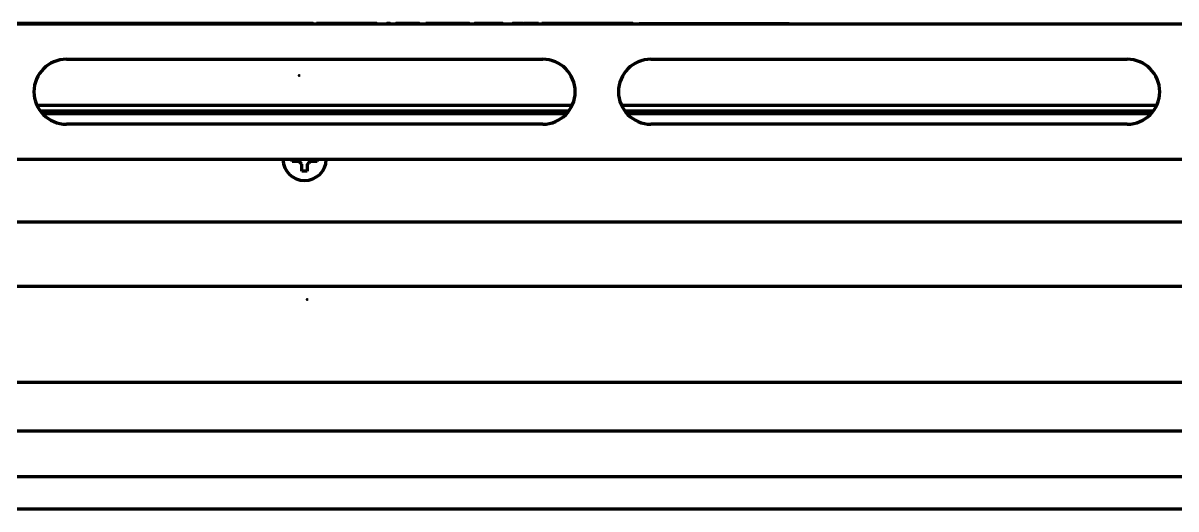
# Model space of a CAD drawing. Header units: inches. Extents: x -3055 to 7244, y 299 to 5591.
# Drawn here: x 3192.1 to 3405.1, y 5423 to 5512.7 of the extents above; entities that cross this region are included whole.
import ezdxf

# ---------------------------------------------------------------- set-up
doc = ezdxf.new("R2010")
doc.units = ezdxf.units.IN

msp = doc.modelspace()

# ---------------------------------------------------------------- linework, layer by layer
at = {"linetype": 'Continuous', "lineweight": 70}
for p, q in [((3517.12, 5512.56), (2971.12, 5512.56)), ((3206.67, 5512.74), (3206.67, 5512.56)), ((3207.03, 5512.56), (3207.03, 5512.74)), ((3210.12, 5512.74), (3210.12, 5512.56)), ((3226.96, 5512.56), (3226.96, 5512.74)), ((3238.2, 5512.56), (3238.2, 5512.74)), ((3241.26, 5512.74), (3241.26, 5512.56)), ((3244.12, 5512.56), (3244.12, 5512.56)), ((3246.31, 5512.56), (3246.31, 5512.66)), ((3248.67, 5512.56), (3248.67, 5512.66)), ((3252.93, 5512.56), (3252.93, 5512.66)), ((3254.77, 5512.56), (3254.77, 5512.66)), ((3257.25, 5512.56), (3257.25, 5512.66)), ((3257.47, 5512.56), (3257.47, 5512.66)), ((3258.38, 5512.74), (3258.38, 5512.56)), ((3262.33, 5512.56), (3262.33, 5512.74)), ((3262.75, 5512.74), (3262.75, 5512.56)), ((3265.38, 5512.56), (3265.38, 5512.66)), ((3265.57, 5512.56), (3265.57, 5512.74)), ((3266.55, 5512.56), (3266.55, 5512.66)), ((3269.24, 5512.56), (3269.24, 5512.66)), ((3274.59, 5512.56), (3274.59, 5512.74)), ((3275.28, 5512.56), (3275.28, 5512.66)), ((3275.49, 5512.56), (3275.49, 5512.66)), ((3280.77, 5512.56), (3280.77, 5512.74)), ((3280.91, 5512.56), (3280.91, 5512.74)), ((3282.56, 5512.74), (3282.56, 5512.56)), ((3283.15, 5512.56), (3283.15, 5512.66)), ((3283.91, 5512.56), (3283.91, 5512.66)), ((3283.95, 5512.56), (3283.95, 5512.66)), ((3284.59, 5512.56), (3284.59, 5512.66)), ((3284.67, 5512.66), (3284.67, 5512.56)), ((3285.27, 5512.56), (3285.27, 5512.66)), ((3286.26, 5512.56), (3286.26, 5512.66)), ((3286.69, 5512.56), (3286.69, 5512.66)), ((3286.7, 5512.56), (3286.7, 5512.66)), ((3287.35, 5512.66), (3287.27, 5512.66)), ((3287.27, 5512.56), (3287.27, 5512.66)), ((3287.35, 5512.56), (3287.35, 5512.66)), ((3300.67, 5512.56), (3300.67, 5512.74)), ((3302.96, 5512.74), (3302.96, 5512.56)), ((3304.77, 5512.56), (3304.77, 5512.66)), ((3309.05, 5512.56), (3309.05, 5512.74)), ((3311.82, 5512.56), (3311.82, 5512.74)), ((3333.57, 5512.56), (3333.57, 5512.74)), ((3200.12, 5506.06), (3288.12, 5506.06)), ((3308.12, 5506.06), (3396.12, 5506.06)), ((3194.67, 5497.56), (3293.57, 5497.56)), ((3195.25, 5496.56), (3292.99, 5496.56)), ((3195.65, 5496.06), (3292.59, 5496.06)), ((3302.66, 5497.56), (3401.57, 5497.56)), ((3303.24, 5496.56), (3400.99, 5496.56)), ((3303.64, 5496.06), (3400.59, 5496.06)), ((3288.12, 5494.06), (3200.12, 5494.06)), ((3396.12, 5494.06), (3308.12, 5494.06)), ((3517.12, 5487.56), (2971.12, 5487.56)), ((3241.82, 5487.16), (3241.82, 5487.56)), ((3246.42, 5487.56), (3246.42, 5487.16)), ((2991.99, 5476.06), (3496.25, 5476.06)), ((3524.4, 5464.06), (2963.84, 5464.06)), ((2937.35, 5446.41), (3550.88, 5446.41)), ((2925.83, 5437.41), (3562.4, 5437.41)), ((2912.56, 5429.01), (3573.68, 5429.01)), ((2914.63, 5423.01), (3571.61, 5423.01))]:
    msp.add_line(p, q, dxfattribs=at)
for centre in [(3243.12, 5503.06), (3244.62, 5461.71)]:
    msp.add_circle(centre, 0.0025, dxfattribs=at)
for centre, radius, start, end in [((3200.12, 5500.06), 6, 90, 270), ((3288.12, 5500.06), 6, 270, 90), ((3308.12, 5500.06), 6, 90, 270), ((3396.12, 5500.06), 6, 270, 90), ((3244.12, 5487.66), 4, 181.4344, 358.5713)]:
    msp.add_arc(centre, radius, start, end, dxfattribs=at)
for points, weights, degree, knots in [([(3245.7, 5512.66), (3245.62, 5512.66), (3245.54, 5512.66), (3244.59, 5512.66), (3243.72, 5512.66), (3241.77, 5512.66), (3240.68, 5512.66), (3238.55, 5512.66), (3237.51, 5512.66), (3235.25, 5512.66), (3234.02, 5512.66), (3231.08, 5512.66), (3229.35, 5512.66), (3226.28, 5512.66), (3224.92, 5512.66), (3222.69, 5512.66), (3221.82, 5512.66), (3220.27, 5512.66), (3219.59, 5512.66), (3218.22, 5512.66), (3217.53, 5512.66), (3216.01, 5512.66), (3215.17, 5512.66), (3213.51, 5512.66), (3212.7, 5512.66), (3211.11, 5512.66), (3210.33, 5512.66), (3208.81, 5512.66), (3208.08, 5512.66), (3206.96, 5512.66), (3206.58, 5512.66), (3205.74, 5512.66), (3205.28, 5512.66), (3204.36, 5512.66), (3203.9, 5512.66), (3203.08, 5512.66), (3202.73, 5512.66), (3201.38, 5512.66), (3200.41, 5512.66), (3199.46, 5512.66), (3198.53, 5512.66), (3197.63, 5512.66), (3196.76, 5512.66), (3195.87, 5512.66), (3195.02, 5512.66), (3193.36, 5512.66), (3192.55, 5512.66), (3191.35, 5512.66), (3190.93, 5512.66), (3190.15, 5512.66), (3189.78, 5512.66), (3189.08, 5512.66), (3188.74, 5512.66), (3188.04, 5512.66), (3187.69, 5512.66), (3187.15, 5512.66), (3186.95, 5512.66), (3186.5, 5512.66), (3186.24, 5512.66), (3185.71, 5512.66), (3185.43, 5512.66), (3185.15, 5512.66), (3185.15, 5512.66), (3185.14, 5512.66), (3185.14, 5512.66)], [0.500012683888, 0.500017460794, 0.500022846835, 0.49999224639, 0.49999224639, 0.499982937989, 0.499982937989, 0.499973806451, 0.499973806451, 0.499996723387, 0.499996723387, 0.500024715037, 0.500024715037, 0.500027453769, 0.500027453769, 0.500010452456, 0.500010452456, 0.499988344513, 0.499988344513, 0.499984734416, 0.499984734416, 0.499859741035, 0.499859741035, 0.499772165641, 0.499772165641, 0.499731419008, 0.499731419008, 0.499559423038, 0.499559423038, 0.499666780446, 0.499666780446, 0.499918789299, 0.499918789299, 0.499918892039, 0.499918892039, 0.499564850303, 0.499564850303, 0.498972995834, 0.498972995834, 0.500028842012, 0.498832867725, 0.498832867725, 0.500028842012, 0.498906283356, 0.498906283356, 0.499287120527, 0.499287120527, 0.499893163609, 0.499893163609, 0.499822434289, 0.499822434289, 0.499836242554, 0.499836242554, 0.499934379805, 0.499934379805, 0.499935455777, 0.499935455777, 0.500016243918, 0.500016243918, 0.500028611503, 0.500028611503, 0.500028842012, 0.476288732985, 0.461322605287, 0.455130458919], 3, [0, 0, 0, 0, 0.003724, 0.003724, 0.043414, 0.043414, 0.094358, 0.094358, 0.143779, 0.143779, 0.20314, 0.20314, 0.287732, 0.287732, 0.354483, 0.354483, 0.39688, 0.39688, 0.429603, 0.429603, 0.461861, 0.461861, 0.500679, 0.500679, 0.536869, 0.536869, 0.570482, 0.570482, 0.601606, 0.601606, 0.617284, 0.617284, 0.636444, 0.636444, 0.655357, 0.655357, 0.670161, 0.670161, 0.711388, 0.711388, 0.711388, 0.751677, 0.751677, 0.751677, 0.792976, 0.792976, 0.837152, 0.837152, 0.862107, 0.862107, 0.885367, 0.885367, 0.909267, 0.909267, 0.936188, 0.936188, 0.952222, 0.952222, 0.974866, 0.974866, 0.999484, 0.999484, 0.999484, 1, 1, 1, 1]), ([(3252.93, 5512.66), (3252.63, 5512.66), (3252.32, 5512.66), (3252.01, 5512.66), (3251.51, 5512.66), (3251.31, 5512.66), (3251.11, 5512.66), (3250.85, 5512.66), (3250.78, 5512.66), (3250.71, 5512.66), (3250.64, 5512.66), (3250.61, 5512.66), (3250.57, 5512.66), (3250.54, 5512.66), (3250.51, 5512.66), (3250.49, 5512.66), (3250.46, 5512.66), (3250.45, 5512.66), (3250.44, 5512.66), (3250.43, 5512.66), (3250.43, 5512.66), (3250.42, 5512.66), (3250.38, 5512.66), (3250.35, 5512.66), (3250.32, 5512.66), (3250.25, 5512.66), (3250.22, 5512.66), (3250.18, 5512.66), (3250.1, 5512.66), (3250.06, 5512.66), (3250.02, 5512.66), (3249.94, 5512.66), (3249.89, 5512.66), (3249.85, 5512.66), (3249.76, 5512.66), (3249.71, 5512.66), (3249.66, 5512.66), (3249.57, 5512.66), (3249.53, 5512.66), (3249.48, 5512.66), (3249.41, 5512.66), (3249.38, 5512.66), (3249.35, 5512.66), (3249.27, 5512.66), (3249.23, 5512.66), (3249.18, 5512.66), (3249.12, 5512.66), (3249.11, 5512.66), (3249.1, 5512.66), (3249.07, 5512.66), (3249.06, 5512.66), (3249.05, 5512.66), (3249.02, 5512.66), (3249.01, 5512.66), (3249, 5512.66), (3248.95, 5512.66), (3248.91, 5512.66), (3248.87, 5512.66), (3248.79, 5512.66), (3248.75, 5512.66), (3248.71, 5512.66), (3248.67, 5512.66)], [0.500060786338, 0.500060786338, 0.500060786338, 0.500060786338, 0.500058191394, 0.500057326413, 0.500058191394, 0.499448332664, 0.499244181439, 0.499448332664, 0.500060786338, 0.491866621399, 0.489135233086, 0.491866621399, 0.500060786338, 0.485912479585, 0.481196377334, 0.485912479585, 0.500060786338, 0.500057197407, 0.500056001097, 0.500057197407, 0.500060782553, 0.500060781291, 0.500060782553, 0.500060772392, 0.500060767743, 0.500060772392, 0.500060779609, 0.500060777366, 0.500060779609, 0.500060302152, 0.500060140756, 0.500060302152, 0.500060425044, 0.500060304613, 0.500060425044, 0.500060419926, 0.500060297788, 0.500060419926, 0.50005768344, 0.50005664914, 0.50005768344, 0.499959519625, 0.499925764054, 0.499959519625, 0.500060786338, 0.485165314443, 0.500060786338, 0.500060786338, 0.485165314443, 0.500060786338, 0.499498750376, 0.499311405055, 0.499498750376, 0.500060691714, 0.500060660173, 0.500060691714, 0.500060786338, 0.500060786338, 0.500060786338, 0.500060786338], 4, [0, 0, 0, 0, 0, 0.089216, 0.089216, 0.089216, 0.147147, 0.147147, 0.147147, 0.167108, 0.167108, 0.167108, 0.167108, 0.177525, 0.177525, 0.177525, 0.177525, 0.186789, 0.186789, 0.186789, 0.186789, 0.196501, 0.196501, 0.196501, 0.235462, 0.235462, 0.235462, 0.281425, 0.281425, 0.281425, 0.333342, 0.333342, 0.333342, 0.389573, 0.389573, 0.389573, 0.448616, 0.448616, 0.448616, 0.502141, 0.502141, 0.502141, 0.539112, 0.539112, 0.539112, 0.58841, 0.58841, 0.58841, 0.592024, 0.592024, 0.592024, 0.595638, 0.595638, 0.595638, 0.625916, 0.625916, 0.625916, 0.815665, 0.815665, 0.815665, 1, 1, 1, 1, 1]), ([(3257.47, 5512.66), (3257.46, 5512.66), (3257.46, 5512.66), (3257.45, 5512.66), (3257.43, 5512.66), (3257.41, 5512.66), (3257.4, 5512.66), (3257.37, 5512.66), (3257.35, 5512.66), (3257.33, 5512.66), (3257.31, 5512.66), (3257.29, 5512.66), (3257.28, 5512.66), (3257.26, 5512.66), (3257.26, 5512.66), (3257.25, 5512.66), (3257.25, 5512.66), (3257.25, 5512.66), (3257.25, 5512.66), (3257.25, 5512.66), (3257.25, 5512.66)], [0.500060786338, 0.500060786338, 0.500060786338, 0.500060786338, 0.500055877945, 0.500054241814, 0.500055877945, 0.500059979791, 0.500059710942, 0.500059979791, 0.500060139876, 0.500059924388, 0.500060139876, 0.500044676411, 0.500039306435, 0.500044676411, 0.500060786338, 0.500060786338, 0.500060786338, 0.500060786338, 0.500060786338], 4, [0, 0, 0, 0, 0, 0.046603, 0.046603, 0.046603, 0.225989, 0.225989, 0.225989, 0.470421, 0.470421, 0.470421, 0.707753, 0.707753, 0.707753, 0.840889, 0.840889, 0.840889, 0.840889, 1, 1, 1, 1, 1]), ([(3259.92, 5512.66), (3259.84, 5512.66), (3259.76, 5512.66), (3259.6, 5512.66), (3259.53, 5512.66), (3259.46, 5512.66), (3259.42, 5512.66), (3259.38, 5512.66), (3259.34, 5512.66), (3259.33, 5512.66), (3259.32, 5512.66), (3259.32, 5512.66)], [0.500895871534, 0.500890967752, 0.500896481828, 0.50041490854, 0.50041490854, 0.500912413762, 0.498017916938, 0.498017916938, 0.500912413762, 0.400338643816, 0.376287074797, 0.428757706707], 3, [0, 0, 0, 0, 0.400871, 0.400871, 0.758544, 0.758544, 0.758544, 0.943443, 0.943443, 0.943443, 1, 1, 1, 1]), ([(3262.92, 5512.66), (3262.92, 5512.66), (3262.91, 5512.66), (3262.9, 5512.66), (3262.87, 5512.66), (3262.82, 5512.66), (3262.78, 5512.66), (3262.53, 5512.66), (3262.28, 5512.66), (3261.79, 5512.66), (3261.55, 5512.66), (3261.31, 5512.66), (3261.23, 5512.66), (3261.16, 5512.66), (3261.1, 5512.66), (3261.06, 5512.66), (3261.03, 5512.66), (3261, 5512.66), (3260.98, 5512.66), (3260.97, 5512.66), (3260.96, 5512.66), (3260.96, 5512.66), (3260.96, 5512.66), (3260.96, 5512.66)], [0.497195951729, 0.473181648477, 0.474420469155, 0.500912413762, 0.450554823373, 0.450554823373, 0.500912413762, 0.500901480615, 0.500901480615, 0.50088011775, 0.50088011775, 0.500912413762, 0.491966238132, 0.491966238132, 0.500912413762, 0.495108984242, 0.495108984242, 0.500912413762, 0.497130778597, 0.497130778597, 0.500912413762, 0.500292008908, 0.499767787419, 0.499339749294], 3, [0, 0, 0, 0, 0.018136, 0.018136, 0.018136, 0.076702, 0.076702, 0.076702, 0.406767, 0.406767, 0.723791, 0.723791, 0.723791, 0.828107, 0.828107, 0.828107, 0.905421, 0.905421, 0.905421, 0.987689, 0.987689, 0.987689, 1, 1, 1, 1]), ([(3265.38, 5512.66), (3264.94, 5512.66), (3264.5, 5512.66), (3263.83, 5512.66), (3263.59, 5512.66), (3263.23, 5512.66), (3263.11, 5512.66), (3262.93, 5512.66), (3262.87, 5512.66), (3262.81, 5512.66), (3262.77, 5512.66), (3262.75, 5512.66), (3262.75, 5512.66)], [0.500912413762, 0.500912413762, 0.500912413762, 0.500906366748, 0.500906366748, 0.500623974233, 0.500623974233, 0.499699043808, 0.499699043808, 0.500912413762, 0.432408852673, 0.43230212898, 0.500592242683], 3, [0, 0, 0, 0, 0.493167, 0.493167, 0.762912, 0.762912, 0.895245, 0.895245, 0.968394, 0.968394, 0.968394, 1, 1, 1, 1]), ([(3274.59, 5512.66), (3274.59, 5512.66), (3274.58, 5512.66), (3274.56, 5512.66), (3274.52, 5512.66), (3274.46, 5512.66), (3274.37, 5512.66), (3274.29, 5512.66), (3274.18, 5512.66), (3274.04, 5512.66), (3273.92, 5512.66), (3273.76, 5512.66), (3273.59, 5512.66), (3273.46, 5512.66), (3273.32, 5512.66), (3273.17, 5512.66), (3273.04, 5512.66), (3272.91, 5512.66), (3272.76, 5512.66), (3272.6, 5512.66), (3272.44, 5512.66), (3272.28, 5512.66), (3272.07, 5512.66), (3271.85, 5512.66), (3271.44, 5512.66), (3271.25, 5512.66), (3270.88, 5512.66), (3270.71, 5512.66), (3270.55, 5512.66), (3270.4, 5512.66), (3270.25, 5512.66), (3270.1, 5512.66), (3269.96, 5512.66), (3269.82, 5512.66), (3269.66, 5512.66), (3269.63, 5512.66), (3269.57, 5512.66), (3269.54, 5512.66), (3269.49, 5512.66), (3269.46, 5512.66), (3269.44, 5512.66), (3269.43, 5512.66), (3269.42, 5512.66), (3269.41, 5512.66), (3269.39, 5512.66), (3269.39, 5512.66), (3269.39, 5512.66), (3269.38, 5512.66), (3269.37, 5512.66), (3269.36, 5512.66), (3269.36, 5512.66), (3269.36, 5512.66), (3269.36, 5512.66), (3269.36, 5512.66), (3269.35, 5512.66), (3269.35, 5512.66), (3269.34, 5512.66), (3269.33, 5512.66), (3269.33, 5512.66), (3269.31, 5512.66), (3269.31, 5512.66), (3269.28, 5512.66), (3269.26, 5512.66), (3269.24, 5512.66)], [0.501942265339, 0.501671788155, 0.501963917495, 0.502818653362, 0.501151836924, 0.501151836924, 0.502818653362, 0.500934551997, 0.500934551997, 0.502818653362, 0.500037899344, 0.500037899344, 0.502818653362, 0.501673473495, 0.501673473495, 0.502818653362, 0.499788995854, 0.499788995854, 0.502818653362, 0.500315765195, 0.500315765195, 0.502818653362, 0.502279529205, 0.502279529205, 0.502341733654, 0.502341733654, 0.501743673671, 0.501743673671, 0.502818653362, 0.501534361076, 0.501534361076, 0.502818653362, 0.501613172838, 0.501613172838, 0.502757795851, 0.502757795851, 0.502707417546, 0.502707417546, 0.50275304433, 0.50275304433, 0.502818653362, 0.492825679417, 0.492825679417, 0.502818653362, 0.415942101372, 0.415942101372, 0.502818653362, 0.502798358872, 0.502798358872, 0.502724825409, 0.502724825409, 0.502784649204, 0.502784649204, 0.502797629497, 0.502797629497, 0.502815933998, 0.502815933998, 0.502815977034, 0.502815977034, 0.502814890851, 0.502814890851, 0.502818653362, 0.502818653362, 0.502818653362], 3, [0, 0, 0, 0, 0.057086, 0.057086, 0.057086, 0.140028, 0.140028, 0.140028, 0.218041, 0.218041, 0.218041, 0.290801, 0.290801, 0.290801, 0.343304, 0.343304, 0.343304, 0.387693, 0.387693, 0.387693, 0.434651, 0.434651, 0.434651, 0.495452, 0.495452, 0.551242, 0.551242, 0.599847, 0.599847, 0.599847, 0.644971, 0.644971, 0.644971, 0.690461, 0.690461, 0.700985, 0.700985, 0.710499, 0.710499, 0.718365, 0.718365, 0.718365, 0.721328, 0.721328, 0.721328, 0.723844, 0.723844, 0.723844, 0.737357, 0.737357, 0.753709, 0.753709, 0.773103, 0.773103, 0.798524, 0.798524, 0.834706, 0.834706, 0.874361, 0.874361, 0.911823, 0.911823, 1, 1, 1, 1]), ([(3280.77, 5512.66), (3280.77, 5512.66), (3280.77, 5512.66), (3280.77, 5512.66), (3280.74, 5512.66), (3280.64, 5512.66), (3280.48, 5512.66), (3280.29, 5512.66), (3280.06, 5512.66), (3279.78, 5512.66), (3279.46, 5512.66), (3279.12, 5512.66), (3278.76, 5512.66), (3278.58, 5512.66), (3278.4, 5512.66), (3277.97, 5512.66), (3277.72, 5512.66), (3277.2, 5512.66), (3276.94, 5512.66), (3276.45, 5512.66), (3276.22, 5512.66), (3275.83, 5512.66), (3275.66, 5512.66), (3275.49, 5512.66)], [0.495649990336, 0.49683136757, 0.498291819912, 0.500031347362, 0.488022255652, 0.488022255652, 0.500031347362, 0.491459140961, 0.491459140961, 0.500031347362, 0.496327264528, 0.496327264528, 0.500031347362, 0.498848174573, 0.498848174573, 0.499852536358, 0.499852536358, 0.499851027035, 0.499851027035, 0.499612013255, 0.499612013255, 0.500031347362, 0.500031347362, 0.500031347362], 3, [0, 0, 0, 0, 0.022917, 0.022917, 0.022917, 0.16012, 0.16012, 0.16012, 0.310735, 0.310735, 0.310735, 0.482076, 0.482076, 0.482076, 0.56765, 0.56765, 0.685891, 0.685891, 0.810485, 0.810485, 0.918567, 0.918567, 1, 1, 1, 1]), ([(3283.15, 5512.66), (3283.08, 5512.66), (3283, 5512.66), (3282.88, 5512.66), (3282.82, 5512.66), (3282.76, 5512.66), (3282.73, 5512.66), (3282.7, 5512.66), (3282.67, 5512.66), (3282.64, 5512.66), (3282.62, 5512.66), (3282.61, 5512.66), (3282.59, 5512.66), (3282.58, 5512.66), (3282.57, 5512.66), (3282.57, 5512.66), (3282.56, 5512.66), (3282.56, 5512.66)], [0.500219493152, 0.500219493152, 0.500219493152, 0.49996355529, 0.49996355529, 0.500219493152, 0.495370353596, 0.495370353596, 0.500219493152, 0.485553841997, 0.485553841997, 0.500219493152, 0.492383277843, 0.492383277843, 0.500219493152, 0.496657560128, 0.494721644188, 0.49441174533], 3, [0, 0, 0, 0, 0.297347, 0.297347, 0.530031, 0.530031, 0.530031, 0.667112, 0.667112, 0.667112, 0.765336, 0.765336, 0.765336, 0.87206, 0.87206, 0.87206, 1, 1, 1, 1]), ([(3284.59, 5512.66), (3284.59, 5512.66), (3284.59, 5512.66), (3284.58, 5512.66), (3284.58, 5512.66), (3284.57, 5512.66), (3284.55, 5512.66), (3284.52, 5512.66), (3284.5, 5512.66), (3284.47, 5512.66), (3284.4, 5512.66), (3284.34, 5512.66), (3284.17, 5512.66), (3284.06, 5512.66), (3283.95, 5512.66)], [0.50015122886, 0.4999289487, 0.499951703463, 0.500219493152, 0.47562565834, 0.47562565834, 0.500219493152, 0.479696140891, 0.479696140891, 0.500219493152, 0.500030182143, 0.500030182143, 0.500219493152, 0.500219493152, 0.500219493152], 3, [0, 0, 0, 0, 0.211241, 0.211241, 0.211241, 0.308706, 0.308706, 0.308706, 0.40485, 0.40485, 0.40485, 0.634555, 0.634555, 1, 1, 1, 1]), ([(3285.27, 5512.66), (3285.17, 5512.66), (3285.07, 5512.66), (3284.93, 5512.66), (3284.89, 5512.66), (3284.82, 5512.66), (3284.79, 5512.66), (3284.74, 5512.66), (3284.71, 5512.66), (3284.69, 5512.66), (3284.68, 5512.66), (3284.67, 5512.66), (3284.67, 5512.66)], [0.500006319012, 0.500006319012, 0.500006319012, 0.499675873131, 0.499675873131, 0.499157159944, 0.499157159944, 0.498919649512, 0.498919649512, 0.500006319012, 0.443892118509, 0.443892118509, 0.500006319012], 3, [0, 0, 0, 0, 0.484473, 0.484473, 0.670336, 0.670336, 0.828748, 0.828748, 0.946908, 0.946908, 0.946908, 1, 1, 1, 1]), ([(3286.26, 5512.66), (3286.16, 5512.66), (3286.06, 5512.66), (3285.89, 5512.66), (3285.83, 5512.66), (3285.76, 5512.66), (3285.73, 5512.66), (3285.69, 5512.66), (3285.67, 5512.66), (3285.64, 5512.66), (3285.62, 5512.66), (3285.61, 5512.66), (3285.58, 5512.66), (3285.55, 5512.66), (3285.49, 5512.66), (3285.47, 5512.66), (3285.44, 5512.66), (3285.43, 5512.66), (3285.42, 5512.66), (3285.4, 5512.66), (3285.39, 5512.66), (3285.37, 5512.66), (3285.36, 5512.66), (3285.35, 5512.66), (3285.33, 5512.66), (3285.33, 5512.66), (3285.32, 5512.66), (3285.31, 5512.66), (3285.3, 5512.66), (3285.29, 5512.66), (3285.28, 5512.66), (3285.27, 5512.66), (3285.27, 5512.66), (3285.27, 5512.66), (3285.27, 5512.66), (3285.27, 5512.66), (3285.27, 5512.66)], [0.500006319012, 0.500006319012, 0.500006319012, 0.49885580665, 0.49885580665, 0.500006319012, 0.47962742669, 0.47962742669, 0.500006319012, 0.494308566103, 0.494308566103, 0.500006319012, 0.49997272308, 0.49997272308, 0.499990689205, 0.499990689205, 0.500006319012, 0.497892451302, 0.497892451302, 0.500006319012, 0.361447509705, 0.361447509705, 0.500006319012, 0.489055799964, 0.489055799964, 0.500006319012, 0.499318282348, 0.499318282348, 0.499923965996, 0.499923965996, 0.499925793002, 0.499925793002, 0.4999014329, 0.4999014329, 0.500006319012, 0.500006319012, 0.500006319012], 3, [0, 0, 0, 0, 0.132664, 0.132664, 0.216155, 0.216155, 0.216155, 0.265064, 0.265064, 0.265064, 0.325668, 0.325668, 0.325668, 0.48784, 0.48784, 0.620542, 0.620542, 0.620542, 0.672331, 0.672331, 0.672331, 0.687314, 0.687314, 0.687314, 0.708408, 0.708408, 0.708408, 0.740155, 0.740155, 0.78596, 0.78596, 0.836617, 0.836617, 0.88508, 0.88508, 1, 1, 1, 1]), ([(3304.77, 5512.66), (3304.72, 5512.66), (3304.66, 5512.66), (3304.34, 5512.66), (3304.07, 5512.66), (3303.07, 5512.66), (3302.34, 5512.66), (3300.86, 5512.66), (3300.11, 5512.66), (3298.8, 5512.66), (3298.24, 5512.66), (3295.89, 5512.66), (3294.09, 5512.66), (3290.85, 5512.66), (3289.39, 5512.66), (3287.94, 5512.66)], [0.500028842012, 0.500028842012, 0.500028842012, 0.49990993454, 0.49990993454, 0.500028206926, 0.500028206926, 0.500027327896, 0.500027327896, 0.500020306907, 0.500020306907, 0.49996674968, 0.49996674968, 0.499967553176, 0.499957063371, 0.499997372597], 3, [0, 0, 0, 0, 0.010214, 0.010214, 0.057996, 0.057996, 0.189429, 0.189429, 0.323443, 0.323443, 0.423158, 0.423158, 0.742745, 0.742745, 1, 1, 1, 1]), ([(3305.92, 5512.66), (3308.08, 5512.66), (3310.21, 5512.66), (3312.32, 5512.66), (3316.56, 5512.66), (3320.53, 5512.66), (3324.52, 5512.66), (3324.88, 5512.66), (3325.73, 5512.66), (3326.22, 5512.66), (3327.2, 5512.66), (3327.68, 5512.66), (3328.44, 5512.66), (3328.72, 5512.66), (3329.7, 5512.66), (3330.35, 5512.66), (3331.49, 5512.66), (3331.96, 5512.66), (3332.35, 5512.66), (3332.71, 5512.66), (3333, 5512.66), (3333.2, 5512.66), (3333.41, 5512.66), (3333.53, 5512.66), (3333.57, 5512.66), (3333.57, 5512.66), (3333.57, 5512.66)], [0.499351806002, 0.499413630186, 0.49963092158, 0.500003680185, 0.497471929658, 0.497471929658, 0.499762034183, 0.499762034183, 0.499975946134, 0.499975946134, 0.499977921886, 0.499977921886, 0.499631917112, 0.499631917112, 0.49944898704, 0.49944898704, 0.498931840545, 0.498931840545, 0.500003680185, 0.498759302358, 0.498759302358, 0.500003680185, 0.498753551362, 0.498753551362, 0.499684779971, 0.499427650184, 0.499232290823], 3, [0, 0, 0, 0, 0.169428, 0.169428, 0.169428, 0.511478, 0.511478, 0.54656, 0.54656, 0.597621, 0.597621, 0.648101, 0.648101, 0.679648, 0.679648, 0.764613, 0.764613, 0.840831, 0.840831, 0.840831, 0.912593, 0.912593, 0.912593, 0.98448, 0.98448, 1, 1, 1, 1])]:
    msp.add_rational_spline(points, weights, degree=degree, knots=knots, dxfattribs=at)
for points, degree, knots in [([(3248.67, 5512.66), (3248.37, 5512.66), (3248.08, 5512.66), (3247.79, 5512.66), (3247.2, 5512.66), (3246.9, 5512.66), (3246.61, 5512.66), (3246.31, 5512.66)], 4, [0, 0, 0, 0, 0, 0.5, 0.5, 0.5, 1, 1, 1, 1, 1]), ([(3254.77, 5512.66), (3254.57, 5512.66), (3254.36, 5512.66), (3254.16, 5512.66), (3253.7, 5512.66), (3253.44, 5512.66), (3253.19, 5512.66), (3252.93, 5512.66)], 4, [0, 0, 0, 0, 0, 0.445686, 0.445686, 0.445686, 1, 1, 1, 1, 1]), ([(3257.25, 5512.66), (3256.94, 5512.66), (3256.63, 5512.66), (3256.32, 5512.66), (3255.7, 5512.66), (3255.39, 5512.66), (3255.08, 5512.66), (3254.77, 5512.66)], 4, [0, 0, 0, 0, 0, 0.5, 0.5, 0.5, 1, 1, 1, 1, 1]), ([(3269.24, 5512.66), (3268.8, 5512.66), (3268.35, 5512.66), (3267.45, 5512.66), (3267, 5512.66), (3266.55, 5512.66)], 3, [0, 0, 0, 0, 0.5, 0.5, 1, 1, 1, 1]), ([(3283.91, 5512.66), (3283.78, 5512.66), (3283.65, 5512.66), (3283.4, 5512.66), (3283.27, 5512.66), (3283.15, 5512.66)], 3, [0, 0, 0, 0, 0.5, 0.5, 1, 1, 1, 1]), ([(3283.95, 5512.66), (3283.95, 5512.66), (3283.94, 5512.66), (3283.92, 5512.66), (3283.91, 5512.66), (3283.91, 5512.66)], 3, [0, 0, 0, 0, 0.5, 0.5, 1, 1, 1, 1]), ([(3286.69, 5512.66), (3286.62, 5512.66), (3286.55, 5512.66), (3286.41, 5512.66), (3286.33, 5512.66), (3286.26, 5512.66)], 3, [0, 0, 0, 0, 0.5, 0.5, 1, 1, 1, 1]), ([(3286.7, 5512.66), (3286.7, 5512.66), (3286.7, 5512.66), (3286.7, 5512.66), (3286.69, 5512.66), (3286.69, 5512.66)], 3, [0, 0, 0, 0, 0.5, 0.5, 1, 1, 1, 1]), ([(3287.27, 5512.66), (3287.18, 5512.66), (3287.08, 5512.66), (3286.89, 5512.66), (3286.8, 5512.66), (3286.7, 5512.66)], 3, [0, 0, 0, 0, 0.5, 0.5, 1, 1, 1, 1]), ([(3243.62, 5485.36), (3243.62, 5485.57), (3243.62, 5485.78), (3243.62, 5486.1), (3243.62, 5486.21), (3243.62, 5486.43), (3243.62, 5486.55), (3243.62, 5486.66)], 3, [0, 0, 0, 0, 0.5, 0.5, 0.75, 0.75, 1, 1, 1, 1]), ([(3246.42, 5487.16), (3246.22, 5487.16), (3246.01, 5487.16), (3245.68, 5487.16), (3245.57, 5487.16), (3245.35, 5487.16), (3245.23, 5487.16), (3245.12, 5487.16)], 3, [0, 0, 0, 0, 0.5, 0.5, 0.75, 0.75, 1, 1, 1, 1])]:
    msp.add_open_spline(points, degree=degree, knots=knots, dxfattribs=at)
for points in [[(3243.12, 5487.16), (3243.06, 5487.16), (3242.96, 5487.16), (3242.79, 5487.16), (3242.64, 5487.16), (3242.48, 5487.16), (3242.33, 5487.16), (3242.17, 5487.16), (3242.01, 5487.16), (3241.88, 5487.16), (3241.82, 5487.16)], [(3243.62, 5486.66), (3243.59, 5486.69), (3243.54, 5486.74), (3243.47, 5486.81), (3243.4, 5486.89), (3243.33, 5486.96), (3243.26, 5487.03), (3243.19, 5487.09), (3243.14, 5487.14), (3243.12, 5487.16)], [(3244.62, 5485.36), (3244.45, 5485.36), (3244.12, 5485.36), (3243.79, 5485.36), (3243.62, 5485.36)], [(3245.12, 5487.16), (3245.09, 5487.14), (3245.05, 5487.09), (3244.98, 5487.02), (3244.9, 5486.95), (3244.83, 5486.88), (3244.76, 5486.81), (3244.69, 5486.73), (3244.64, 5486.69), (3244.62, 5486.66)], [(3244.62, 5486.66), (3244.62, 5486.61), (3244.62, 5486.5), (3244.62, 5486.34), (3244.62, 5486.18), (3244.62, 5486.03), (3244.62, 5485.87), (3244.62, 5485.72), (3244.62, 5485.55), (3244.62, 5485.43), (3244.62, 5485.36)]]:
    msp.add_open_spline(points, degree=3, dxfattribs=at)

doc.saveas('drawing.dxf')
